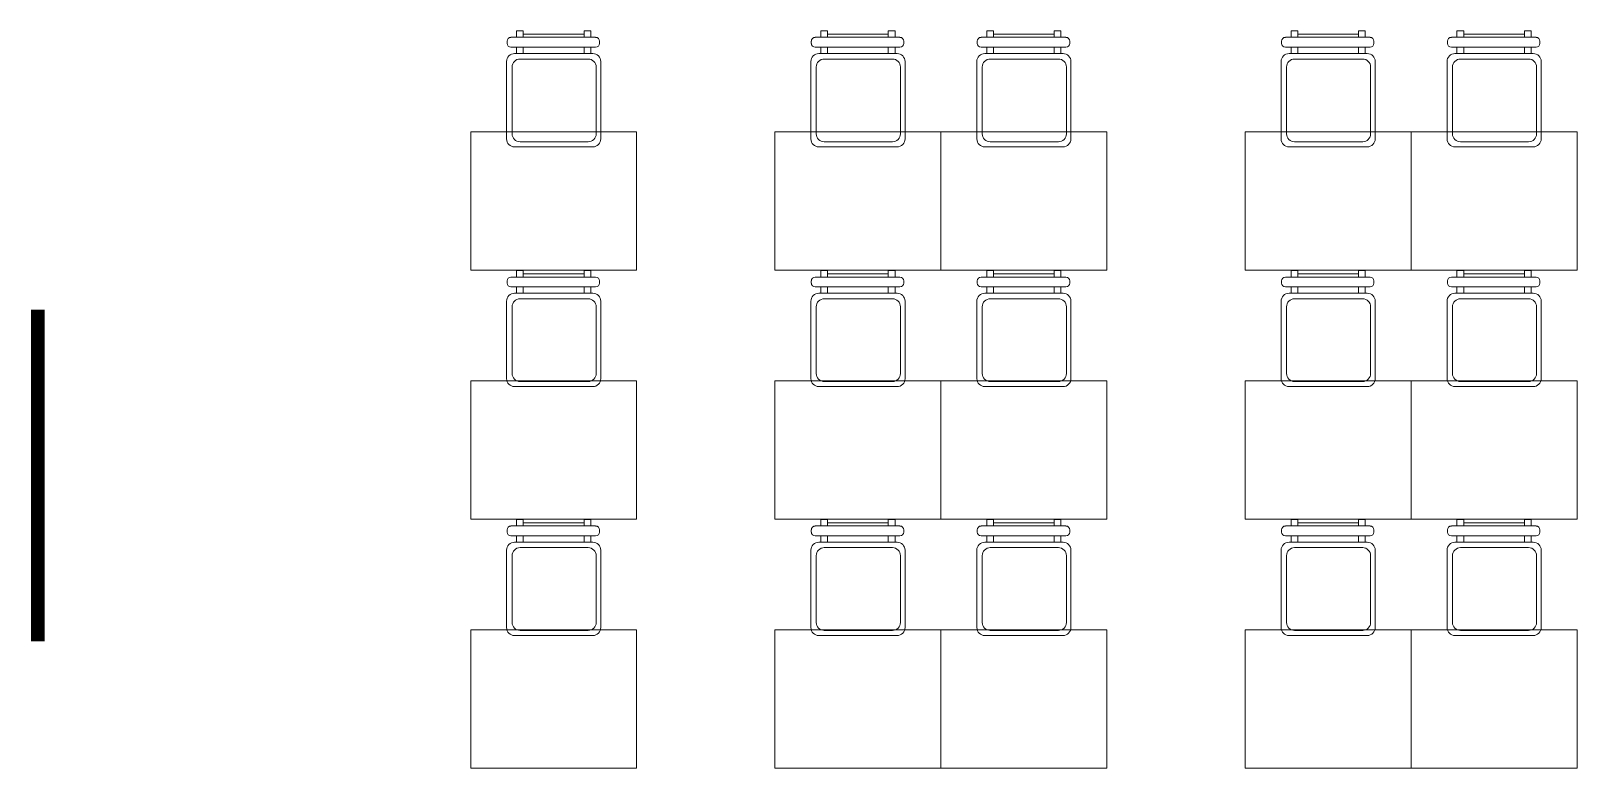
# Model space of a CAD drawing. Header units: millimetres. Extents: x -217756 to 263180, y 55413 to 130608.
# Drawn here: x -21191 to -15601, y 70336 to 73001 of the extents above; entities that cross this region are included whole.
import ezdxf

# ---------------------------------------------------------------- set-up
doc = ezdxf.new("R2010")
doc.units = ezdxf.units.MM
doc.layers.add('ТХ_корр_25.03.26', color=1, linetype='Continuous', lineweight=30, plot=False)
doc.layers.add('ТХ_мебель передв', color=250, linetype='Continuous', lineweight=13)

# ---------------------------------------------------------------- blocks, each defined once
blk = doc.blocks.new('стул №3-5')
at = {"linetype": 'ByBlock', "extrusion": (-6.19742e-05, 0.000470712, 1)}
for p, q in [((-15372.7, 16664.9, 196.8), (-15348.5, 16664.9, 196.8)), ((-15372.7, 16664.9, 196.8), (-15372.7, 16641.7, 196.8)), ((-15348.5, 16641.7, 196.8), (-15348.5, 16664.9, 196.8)), ((-15128.7, 16664.9, 196.8), (-15104.4, 16664.9, 196.8)), ((-15128.7, 16664.9, 196.8), (-15128.7, 16641.7, 196.8)), ((-15104.4, 16641.7, 196.8), (-15104.4, 16664.9, 196.8)), ((-15407, 16627.7, 196.8), (-15407, 16619.9, 196.8)), ((-15086.8, 16641.7, 196.8), (-15393.1, 16641.7, 196.8)), ((-15393.1, 16605.9, 196.8), (-15086.8, 16605.9, 196.9)), ((-15372.7, 16605.9, 196.8), (-15372.7, 16583.2, 196.9)), ((-15348.5, 16653.3, 196.8), (-15128.7, 16653.3, 196.8)), ((-15348.5, 16583.2, 196.9), (-15348.5, 16605.9, 196.8)), ((-15128.7, 16605.9, 196.9), (-15128.7, 16583.2, 196.9)), ((-15104.4, 16583.2, 196.9), (-15104.4, 16605.9, 196.9)), ((-15072.8, 16619.9, 196.8), (-15072.8, 16627.7, 196.8))]:
    blk.add_line(p, q, dxfattribs=at)
at = {"ltscale": 100, "extrusion": (-6.19742e-05, 0.000470712, 1), "elevation": 205.6}
for points in [[(-15379.9, 16582.9), (-15097, 16582.9, -0.414169), (-15068.3, 16554.2), (-15068.3, 16274.2, -0.414258), (-15097, 16245.5), (-15379.9, 16245.5, -0.414169), (-15408.6, 16274.2), (-15408.6, 16554.2, -0.414258)], [(-15360.2, 16563.2), (-15113.6, 16563.2, -0.414214), (-15084.9, 16534.4), (-15084.9, 16292.6, -0.414214), (-15113.6, 16263.9), (-15360.2, 16263.9, -0.414214), (-15388.9, 16292.6), (-15388.9, 16534.4, -0.414214)]]:
    blk.add_lwpolyline(points, format="xyb", close=True, dxfattribs=at)
at = {"linetype": 'ByBlock', "extrusion": (-6.19742e-05, 0.000470712, 1)}
for centre, start, end in [((-15393, 16627.6, 205.6), 90, 180), ((-15393, 16619.8, 205.6), 180, 270), ((-15086.8, 16627.6, 205.6), 0, 90), ((-15086.8, 16619.8, 205.6), 270, 0)]:
    blk.add_arc(centre, 13.9, start, end, dxfattribs=at)
blk = doc.blocks.new('A$C3cc2d96b')
at = {"layer": 'ТХ_мебель передв'}
for p in [(214171.7, -74264.4, -196.8), (215271.7, -74264.4, -196.8), (215871.7, -74264.4, -196.8), (216971.7, -74264.4, -196.8), (217571.7, -74264.4, -196.8), (214171.7, -75131.3, -197), (215271.7, -75131.3, -197), (215871.7, -75131.3, -197), (216971.7, -75131.3, -197), (217571.7, -75131.3, -197), (214171.7, -76031.3, -197), (215271.7, -76031.3, -197), (215871.7, -76031.3, -197), (216971.7, -76031.3, -197), (217571.7, -76031.3, -197)]:
    blk.add_blockref('стул №3-5', p, dxfattribs=at)
blk = doc.blocks.new('_стол№3-№5')
blk.add_lwpolyline([(-169868.3, 526261.4), (-169368.3, 526261.4), (-169368.3, 525661.4), (-169868.3, 525661.4)], close=True)
blk = doc.blocks.new('A$Cb4bdf09c')
at = {"layer": 'ТХ_мебель передв', "rotation": 90}
for p in [(724894.6, 111403.3), (725994.6, 111403.3), (726594.6, 111403.3), (727694.6, 111403.3), (728294.6, 111403.3), (724894.6, 110503.3), (725994.6, 110503.3), (726594.6, 110503.3), (727694.6, 110503.3), (728294.6, 110503.3), (724894.6, 109603.3), (725994.6, 109603.3), (726594.6, 109603.3), (727694.6, 109603.3), (728294.6, 109603.3)]:
    blk.add_blockref('_стол№3-№5', p, dxfattribs=at)

msp = doc.modelspace()

# ---------------------------------------------------------------- linework, layer by layer
at = {"layer": 'ТХ_мебель передв', "const_width": 50}
msp.add_lwpolyline([(-21165.7, 70793.4), (-21165.7, 71993.4)], dxfattribs=at)

# ---------------------------------------------------------------- block references
at = {"layer": 'ТХ_корр_25.03.26', "ltscale": 100}
for name in ['A$Cb4bdf09c', 'A$C3cc2d96b']:
    msp.add_blockref(name, (-218233.9, 130600.7), dxfattribs=at)

doc.saveas('drawing.dxf')
